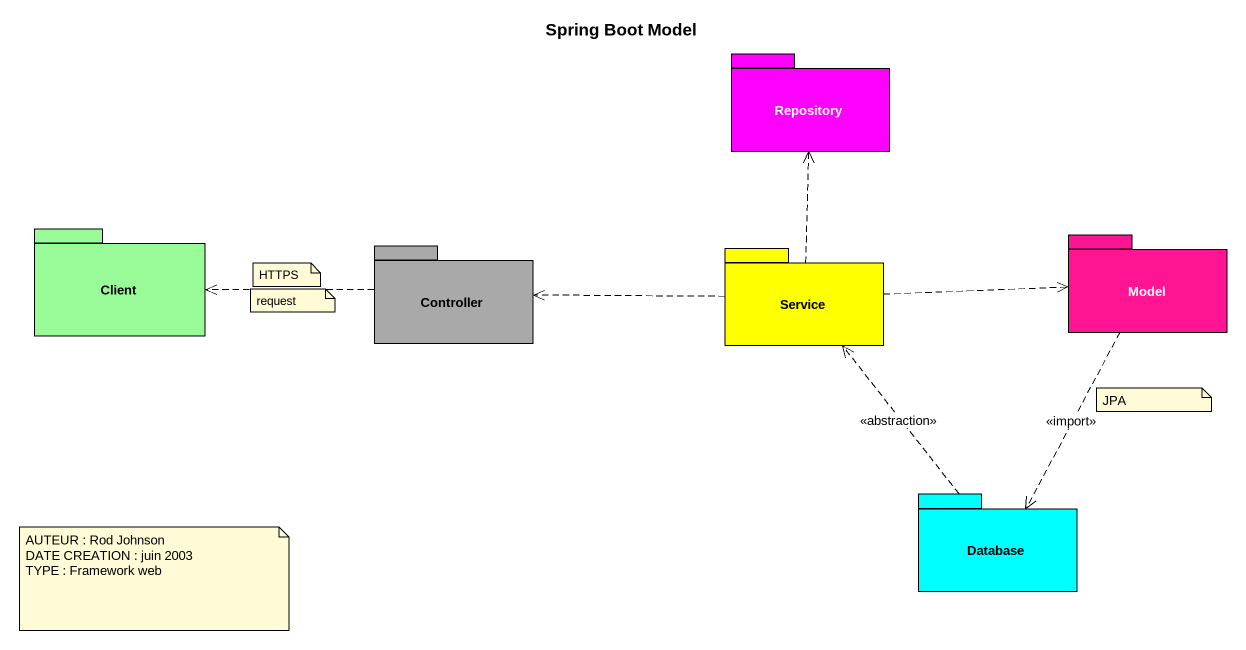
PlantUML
@startuml
title Spring Boot Model
package Repository #FE00FE {
}
package Client #98FB98 {
}
package Controller #A9A9A9 {
}
package Service #FFFF00 {
}
package Model #FF1493 {
}
package "Database" as Database_ #00FFFF {
}
Controller .left.> Client
Service .up.> Repository
Service .left.> Controller
Service .right.> Model
Model ..> Database_ : <<import>>
Database_ .up.> Service : <<abstraction>>
note as N1
  HTTPS
end note
note as N2
  request
end note
note as N3
  JPA
end note
note as N4
  AUTEUR : Rod Johnson
  DATE CREATION : juin 2003
  TYPE : Framework web
end note
@enduml
